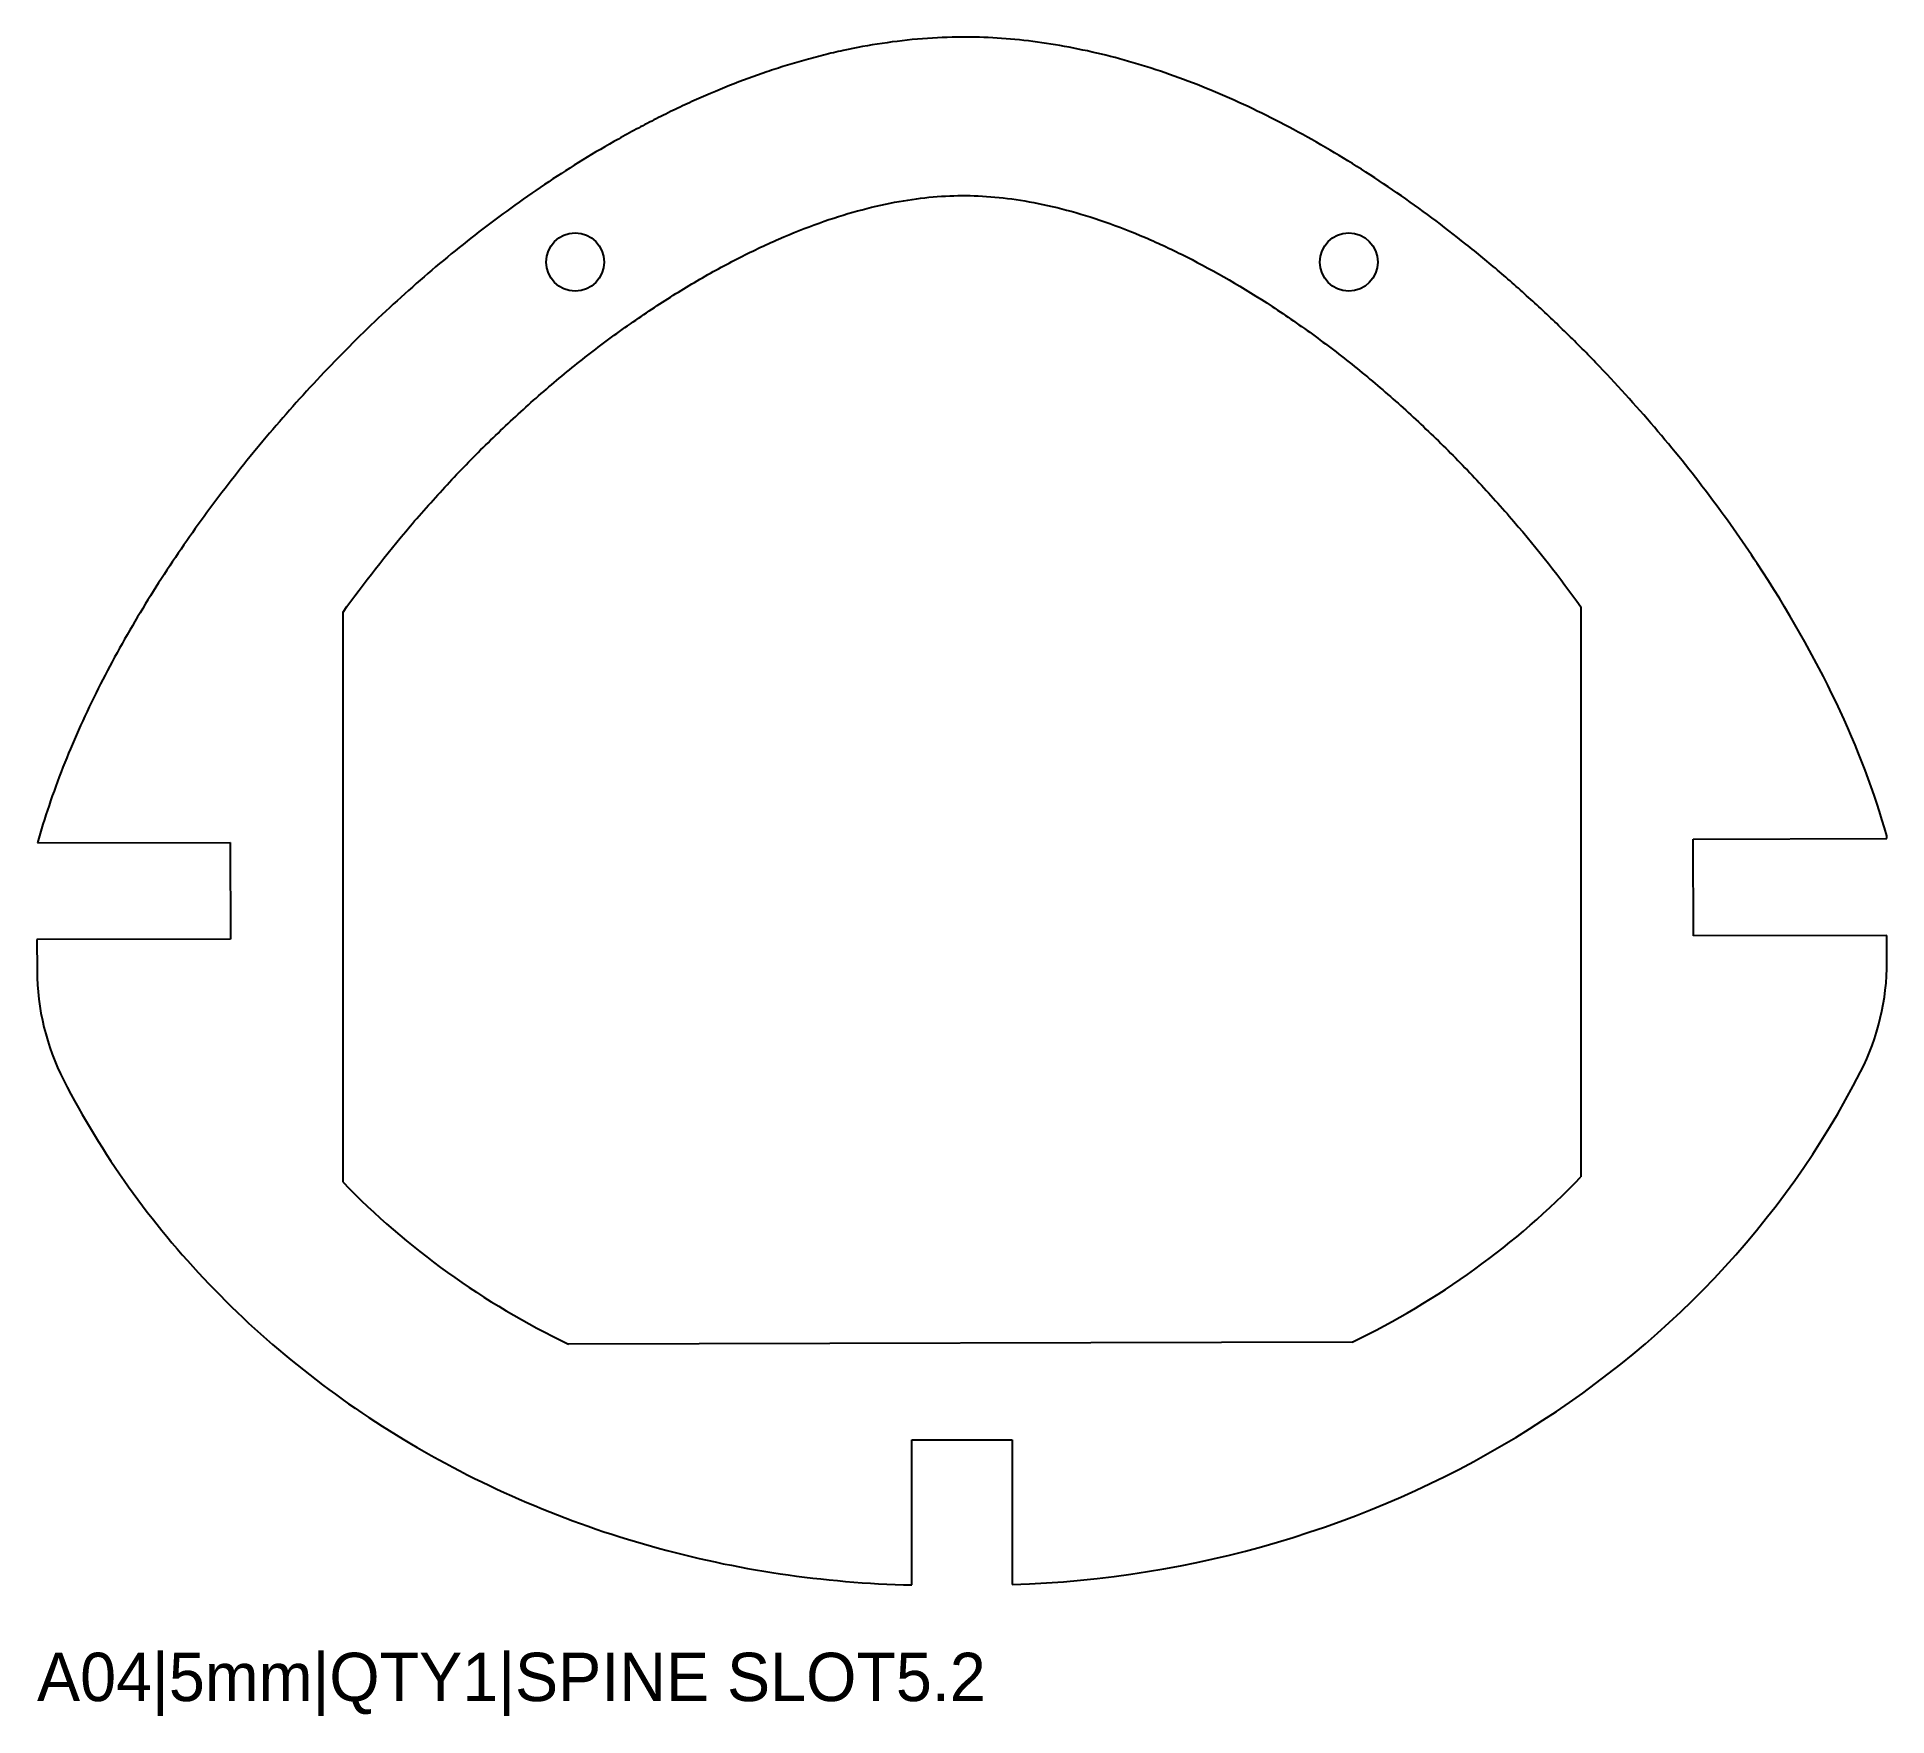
# Model space of a CAD drawing. Header units: millimetres. Extents: x 0 to 95.6, y -6.8 to 80.
import ezdxf

# ---------------------------------------------------------------- set-up
doc = ezdxf.new("R2010")
doc.units = ezdxf.units.MM
doc.layers.add('CUT', color=1, linetype='Continuous')
doc.layers.add('LABELS_NONCUT', color=3, linetype='Continuous')

msp = doc.modelspace()

# ---------------------------------------------------------------- linework, layer by layer
at = {"layer": 'CUT'}
for p, q in [((15.823, 20.826, 0), (15.823, 50.299, 0)), ((79.823, 50.576, 0), (79.823, 21.102, 0)), ((0.028, 38.373, 0), (9.989, 38.395, 0)), ((9.989, 38.395, 0), (10, 33.395, 0)), ((85.633, 38.566, 0), (95.633, 38.589, 0)), ((85.644, 33.566, 0), (85.633, 38.566, 0)), ((95.633, 38.589, 0), (95.633, 38.738, 0)), ((95.644, 33.589, 0), (85.644, 33.566, 0)), ((95.648, 32.235, 0), (95.644, 33.589, 0)), ((10, 33.395, 0), (0, 33.373, 0)), ((0, 33.373, 0), (0.003, 31.769, 0)), ((67.991, 12.551, 0), (27.482, 12.459, 0)), ((45.224, 0.004, 0), (45.224, 7.499)), ((45.224, 7.499), (50.424, 7.499)), ((50.424, 7.499), (50.424, 0.026, 0))]:
    msp.add_line(p, q, dxfattribs=at)
for centre in [(27.824, 68.399, 0), (67.824, 68.399, 0)]:
    msp.add_circle(centre, 1.5, dxfattribs=at)
for centre, major_axis, ratio, start_param, end_param in [((12.571, 31.815, 0), (0.183, -12.567), 1, 4.701442, 5.170671), ((83.08, 32.224, 0), (-0.176, 12.567), 1, 4.22831, 4.699247), ((48.932, 45.531, 0), (-50.001, -1.261, 0), 0.910269, 1.577677, 2.683438), ((48.932, 45.531, 0), (-41.004, -1.034, 0), 0.910269, 2.031111, 2.400709), ((46.715, 45.522, 0), (-41.004, -1.034, 0), 0.910269, 0.694971, 1.059783)]:
    msp.add_ellipse(centre, major_axis=major_axis, ratio=ratio, start_param=start_param, end_param=end_param, dxfattribs=at)
for points, knots in [([(47.823, 80.026, 0), (47.148, 80.023, 0), (45.794, 79.968, 0), (43.67, 79.721, 0), (42.023, 79.415, 0), (40.672, 79.101, 0), (39.622, 78.821, 0), (38.694, 78.546, 0), (37.407, 78.128, 0), (35.805, 77.537, 0), (34.181, 76.845, 0), (32.885, 76.239, 0), (31.881, 75.74, 0), (30.983, 75.269, 0), (29.752, 74.593, 0), (28.195, 73.675, 0), (26.468, 72.569, 0), (24.686, 71.337, 0), (23.055, 70.126, 0), (21.412, 68.825, 0), (19.808, 67.47, 0), (18.208, 66.032, 0), (16.695, 64.589, 0), (14.693, 62.567, 0), (12.328, 59.964, 0), (10.13, 57.259, 0), (8.47, 55.028, 0), (7.307, 53.37, 0), (6.126, 51.575, 0), (5.069, 49.852, 0), (3.987, 47.946, 0), (3.05, 46.148, 0), (2.119, 44.175, 0), (1.334, 42.302, 0), (0.596, 40.288, 0), (0.204, 39.009, 0), (0.028, 38.373, 0)], [0, 0, 0, 0, 0.03125, 0.0625, 0.09375, 0.109375, 0.125, 0.140625, 0.15625, 0.1875, 0.21875, 0.234375, 0.25, 0.265625, 0.28125, 0.3125, 0.34375, 0.375, 0.40625, 0.4375, 0.46875, 0.5, 0.53125, 0.5625, 0.625, 0.6875, 0.71875, 0.75, 0.78125, 0.8125, 0.84375, 0.875, 0.90625, 0.9375, 0.96875, 1, 1, 1, 1]), ([(95.633, 38.738, 0), (95.021, 40.948, 0), (93.269, 45.588, 0), (89.144, 52.834, 0), (84.677, 58.762, 0), (81.136, 62.667, 0), (78.981, 64.833, 0), (77.348, 66.373, 0), (75.621, 67.903, 0), (73.301, 69.819, 0), (70.939, 71.577, 0), (68.47, 73.213, 0), (66.63, 74.335, 0), (64.731, 75.392, 0), (62.869, 76.329, 0), (60.93, 77.2, 0), (59.031, 77.946, 0), (57.136, 78.583, 0), (55.277, 79.101, 0), (53.355, 79.524, 0), (50.862, 79.917, 0), (49.027, 80.031, 0), (47.823, 80.026, 0)], [0, 0, 0, 0, 0.125, 0.25, 0.375, 0.4375, 0.46875, 0.5, 0.53125, 0.5625, 0.625, 0.65625, 0.6875, 0.71875, 0.75, 0.78125, 0.8125, 0.84375, 0.875, 0.90625, 0.9375, 1, 1, 1, 1]), ([(15.823, 50.299, 0), (16.91, 51.818, 0), (18.628, 54.02, 0), (21.195, 56.907, 0), (23.171, 58.941, 0), (25.276, 60.926, 0), (27.389, 62.74, 0), (29.559, 64.429, 0), (31.794, 65.993, 0), (33.999, 67.374, 0), (36.211, 68.595, 0), (38.343, 69.611, 0), (40.472, 70.453, 0), (42.414, 71.065, 0), (44.379, 71.519, 0), (46.122, 71.769, 0), (47.267, 71.831, 0), (47.823, 71.833, 0)], [0, 0, 0, 0, 0.125, 0.1875, 0.25, 0.3125, 0.375, 0.4375, 0.5, 0.5625, 0.625, 0.6875, 0.75, 0.8125, 0.875, 0.9375, 1, 1, 1, 1]), ([(47.823, 71.833, 0), (48.379, 71.836, 0), (49.522, 71.784, 0), (51.261, 71.55, 0), (53.23, 71.113, 0), (55.179, 70.515, 0), (57.302, 69.694, 0), (60.152, 68.359, 0), (63.114, 66.643, 0), (66.086, 64.588, 0), (68.259, 62.916, 0), (70.37, 61.122, 0), (72.477, 59.154, 0), (74.451, 57.137, 0), (77.019, 54.272, 0), (78.737, 52.086, 0), (79.823, 50.576, 0)], [0, 0, 0, 0, 0.0625, 0.125, 0.1875, 0.25, 0.3125, 0.375, 0.5, 0.5625, 0.625, 0.6875, 0.75, 0.8125, 0.875, 1, 1, 1, 1]), ([(1.382, 26.091, 0), (3.337, 22.282, 0), (8.403, 15.185, 0), (18.931, 6.837, 0), (31.53, 1.467, 0), (40.657, 0.108, 0), (45.224, 0.004, 0)], [0, 0, 0, 0, 0.25, 0.5, 0.75, 0.9968709, 0.9968709, 0.9968709, 0.9968709])]:
    msp.add_open_spline(points, degree=3, knots=knots, dxfattribs=at)

# ---------------------------------------------------------------- texts
at = {"layer": 'LABELS_NONCUT'}
msp.add_text('A04|5mm|QTY1|SPINE SLOT5.2', height=2.5, dxfattribs=at).set_placement((0, -6))

doc.saveas('drawing.dxf')
